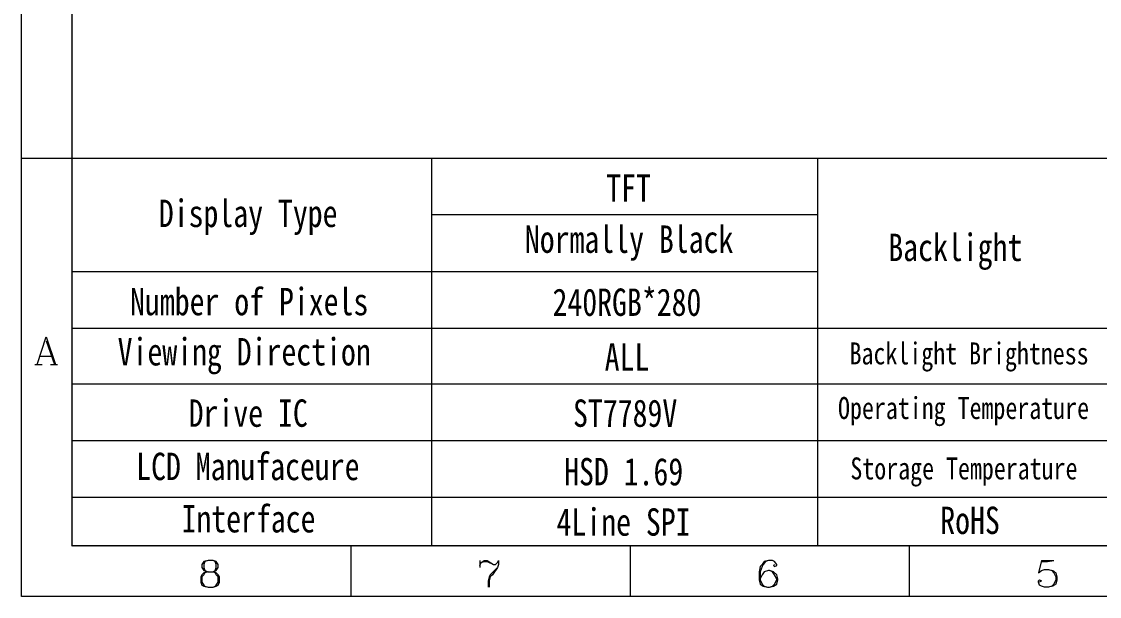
# Model space of a CAD drawing. Extents: x 1969 to 2227, y -979 to -796.
# Drawn here: x 1968.8 to 2088.2, y -979.3 to -915.7 of the extents above; entities that cross this region are included whole.
import ezdxf

# ---------------------------------------------------------------- set-up
doc = ezdxf.new("R2010")
doc.units = 0
doc.header["$LTSCALE"] = 16.335
doc.layers.add('BL-HOU', color=7, linetype='Continuous', lineweight=13)
doc.layers.add('BOARD_OUTLINE_00', color=6, linetype='Continuous')
doc.styles.get("Standard").update_dxf_attribs({"font": '', "width": 0.8})
doc.styles.get('Standard').set_extended_font_data('NSimSun')

msp = doc.modelspace()

# ---------------------------------------------------------------- hatches: boundary and pattern name
at = {"layer": 'BL-HOU'}
h = msp.add_hatch(color=7, dxfattribs=at)
h.dxf.hatch_style = 2
h.paths.add_polyline_path([(1974.532, -802.205), (1974.304, -801.976), (1974.532, -948.731)])
h = msp.add_hatch(color=7, dxfattribs=at)
h.dxf.hatch_style = 2
h.paths.add_polyline_path([(1974.304, -801.976), (1974.532, -948.731), (1974.304, -948.731)])
h = msp.add_hatch(color=7, dxfattribs=at)
h.dxf.hatch_style = 2
h.paths.add_polyline_path([(1974.532, -802.09), (1974.304, -802.09), (1974.532, -973.609)])
h = msp.add_hatch(color=7, dxfattribs=at)
h.dxf.hatch_style = 2
h.paths.add_polyline_path([(1974.304, -802.09), (1974.532, -973.609), (1974.304, -973.837)])
h = msp.add_hatch(color=7, dxfattribs=at)
h.dxf.hatch_style = 2
h.paths.add_polyline_path([(1974.532, -973.609), (1974.304, -973.837), (2221.71, -973.609)])
h = msp.add_hatch(color=7, dxfattribs=at)
h.dxf.hatch_style = 2
h.paths.add_polyline_path([(1974.304, -973.837), (2221.71, -973.609), (2221.938, -973.837)])

# ---------------------------------------------------------------- linework, layer by layer
at = {"layer": 'BL-HOU', "color": 7, "lineweight": 0}
msp.add_line((2057.039, -937.047), (2014.245, -937.047), dxfattribs=at)
for points in [[(1968.826, -796.499), (2227.415, -796.499), (2227.415, -979.314), (1968.826, -979.314)], [(1974.418, -802.09), (2221.824, -802.09), (2221.824, -973.723), (1974.418, -973.723)]]:
    msp.add_lwpolyline(points, close=True, dxfattribs=at)
for points in [[(1974.418, -930.815), (1968.826, -930.815)], [(2221.824, -930.815), (1974.418, -930.815)], [(2014.245, -930.815), (2014.245, -973.723)], [(2057.039, -973.723), (2057.039, -930.815)], [(2057.039, -943.367), (1974.418, -943.367)], [(2221.824, -949.644), (1974.418, -949.644)], [(1970.538, -953.638), (1971.565, -950.557), (1972.592, -953.638)], [(1971.565, -951.013), (1972.478, -953.638)], [(1970.88, -952.725), (1972.135, -952.725)], [(1970.31, -953.638), (1971.108, -953.638)], [(1972.021, -953.638), (1972.82, -953.638)], [(2131.443, -955.806), (1974.418, -955.806)], [(2131.443, -962.083), (1974.418, -962.083)], [(2131.443, -968.359), (1974.418, -968.359)], [(2005.343, -979.314), (2005.343, -973.723)], [(2036.269, -979.314), (2036.269, -973.723)], [(2067.195, -979.314), (2067.195, -973.723)], [(1989.481, -975.32), (1989.025, -975.434), (1988.796, -975.777), (1988.796, -976.119), (1989.025, -976.461), (1989.481, -976.576), (1990.052, -976.576), (1990.394, -976.461), (1990.622, -976.119), (1990.622, -975.777), (1990.394, -975.434), (1990.052, -975.32), (1989.481, -975.32), (1989.139, -975.434), (1989.025, -975.777), (1989.025, -976.119), (1989.139, -976.461), (1989.481, -976.576)], [(1990.052, -976.576), (1990.28, -976.461), (1990.394, -976.119), (1990.394, -975.777), (1990.28, -975.434), (1990.052, -975.32)], [(2019.608, -975.32), (2019.608, -976.119)], [(2019.608, -975.891), (2019.722, -975.549), (2020.065, -975.32), (2020.407, -975.32), (2021.092, -975.777), (2021.32, -975.777), (2021.548, -975.549), (2021.662, -975.32)], [(2019.722, -975.549), (2020.065, -975.434), (2020.407, -975.434), (2021.092, -975.777)], [(2021.662, -975.32), (2021.662, -975.777), (2021.548, -976.119), (2020.978, -976.918), (2020.749, -977.146), (2020.635, -977.603), (2020.635, -978.287)], [(2052.246, -975.777), (2052.131, -975.891), (2052.246, -976.005), (2052.474, -975.891), (2052.474, -975.777), (2052.246, -975.434), (2052.017, -975.32), (2051.561, -975.32), (2051.104, -975.434), (2050.876, -975.777), (2050.648, -976.005), (2050.534, -976.576), (2050.534, -977.488), (2050.648, -977.945), (2050.99, -978.173), (2051.447, -978.287), (2051.675, -978.287), (2052.131, -978.173), (2052.474, -977.945), (2052.588, -977.488), (2052.588, -977.374), (2052.474, -976.918), (2052.131, -976.576), (2051.675, -976.461), (2051.561, -976.461), (2051.104, -976.576), (2050.876, -976.918), (2050.648, -977.374)], [(2051.561, -975.32), (2051.219, -975.434), (2050.99, -975.777), (2050.876, -976.005), (2050.648, -976.576), (2050.648, -977.488), (2050.876, -977.945), (2051.104, -978.173), (2051.447, -978.287)], [(2081.802, -975.32), (2081.46, -976.69), (2081.802, -976.461), (2082.144, -976.347), (2082.601, -976.347), (2083.057, -976.461), (2083.4, -976.69), (2083.514, -977.146), (2083.514, -977.488), (2083.4, -977.945), (2083.057, -978.173), (2082.601, -978.287), (2082.144, -978.287), (2081.802, -978.173), (2081.574, -978.059), (2081.46, -977.717), (2081.46, -977.603), (2081.574, -977.488), (2081.802, -977.603), (2081.574, -977.717)], [(2081.802, -975.32), (2083.171, -975.32)], [(2081.802, -975.434), (2082.487, -975.434), (2083.171, -975.32)], [(1989.481, -976.576), (1989.025, -976.69), (1988.796, -976.918), (1988.682, -977.146), (1988.682, -977.717), (1988.796, -978.059), (1989.025, -978.173), (1989.481, -978.287), (1990.052, -978.287), (1990.394, -978.173), (1990.622, -978.059), (1990.736, -977.717), (1990.736, -977.146), (1990.622, -976.918), (1990.394, -976.69), (1990.052, -976.576)], [(1989.481, -976.576), (1989.139, -976.69), (1989.025, -976.918), (1988.796, -977.146), (1988.796, -977.717), (1989.025, -978.059), (1989.139, -978.173), (1989.481, -978.287)], [(1990.052, -978.287), (1990.28, -978.173), (1990.394, -978.059), (1990.622, -977.717), (1990.622, -977.146), (1990.394, -976.918), (1990.28, -976.69), (1990.052, -976.576)], [(2021.548, -976.119), (2020.749, -976.918), (2020.635, -977.146), (2020.521, -977.603), (2020.521, -978.287)], [(2051.675, -978.287), (2052.017, -978.173), (2052.246, -977.945), (2052.474, -977.488), (2052.474, -977.374), (2052.246, -976.918), (2052.017, -976.576), (2051.675, -976.461)], [(2082.601, -976.347), (2082.943, -976.461), (2083.171, -976.69), (2083.4, -977.146), (2083.4, -977.488), (2083.171, -977.945), (2082.943, -978.173), (2082.601, -978.287)]]:
    msp.add_lwpolyline(points, dxfattribs=at)

# ---------------------------------------------------------------- texts
at = {"layer": 'BOARD_OUTLINE_00', "color": 4, "char_height": 3.03097, "attachment_point": 7}
for s, insert in [('{\\fSimSun|b0|i0|c0;TFT}', (2033.594, -935.603)), ('{\\fSimSun|b0|i0|c0|p2;Normally \\fSimSun|b0|i0|c134|p2;Black}', (2024.582, -942.159)), ('{\\fSimSun|b0|i0|c0|p2;240RGB*\\fSimSun|b0|i0|c134|p2;28\\fSimSun|b0|i0|c0|p2;0}', (2027.64, -948.302)), ('{\\fSimSun|b0|i0|c134|p2;ALL}', (2033.42, -954.322)), ('{\\fSimSun|b0|i0|c0|p2;ST7789\\fSimSun|b0|i0|c134|p2;V}', (2029.917, -960.589)), ('{\\fSimSun|b0|i0|c134|p2;HSD 1.69}', (2028.929, -967.064)), ('{\\fSimSun|b0|i0|c134|p2;4Line SPI}', (2028.088, -972.642))]:
    msp.add_mtext(s, dxfattribs=dict(at, insert=insert))
at = {"layer": 'BOARD_OUTLINE_00', "color": 3, "attachment_point": 7}
for s, insert, char_height in [('{\\fSimSun|b0|i0|c0;Display Type}', (1984.032, -939.302), 3.03097), ('{\\fSimSun|b0|i0|c0|p2;Backlight}', (2064.84, -943.177), 3.03097), ('{\\fSimSun|b0|i0|c0|p2;Number of \\fSimSun|b0|i0|c134|p2;P\\fSimSun|b0|i0|c0|p2;ixels}', (1980.846, -948.241), 3.03097), ('{\\fSimSun|b0|i0|c0;Viewing Direction}', (1979.468, -954.737), 3.03097), ('Backlight Brightness', (2060.549, -954.427), 2.43297), ('{\\fSimSun|b0|i0|c0;Drive IC}', (1987.336, -960.582), 3.03097), ('{\\fSimSun|b0|i0|c0|p2;Operating \\fSimSun|b0|i0|c134|p2;T\\fSimSun|b0|i0|c0|p2;emperature}', (2059.271, -960.473), 2.43297), ('{\\fSimSun|b0|i0|c0|p2;LCD \\fSimSun|b0|i0|c134|p2;M\\fSimSun|b0|i0|c0|p2;anufaceure}', (1981.525, -966.488), 3.03097), ('{\\fSimSun|b0|i0|c0|p2;Storage \\fSimSun|b0|i0|c134|p2;T\\fSimSun|b0|i0|c0|p2;emperature}', (2060.638, -967.16), 2.43297), ('{\\fSimSun|b0|i0|c0;Interface}', (1986.543, -972.282), 3.03097), ('{\\fSimSun|b0|i0|c0;RoHS}', (2070.594, -972.454), 3.03097)]:
    msp.add_mtext(s, dxfattribs=dict(at, insert=insert, char_height=char_height))

doc.saveas('drawing.dxf')
